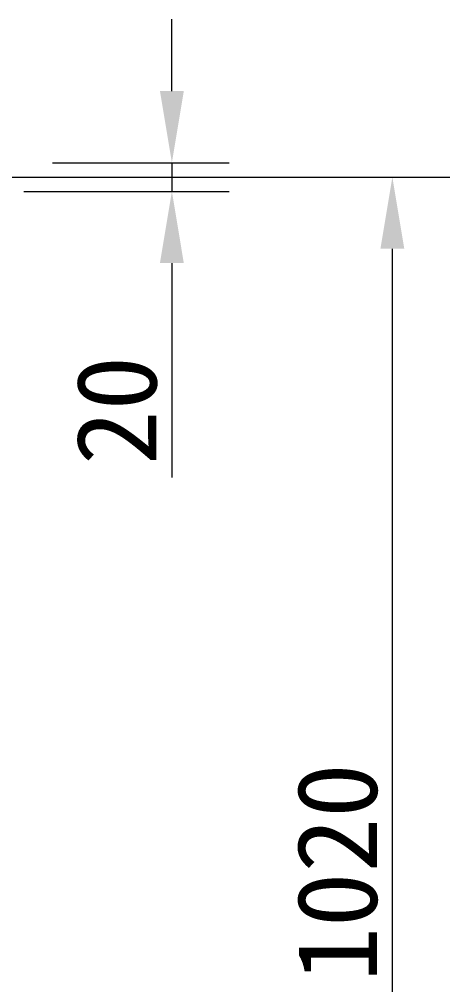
# Model space of a CAD drawing. Header units: millimetres. Extents: x 120 to 9117, y 110 to 4090.
# Drawn here: x 2952 to 3252, y 2464 to 3137 of the extents above; entities that cross this region are included whole.
import ezdxf

# ---------------------------------------------------------------- set-up
doc = ezdxf.new("R2010")
doc.units = ezdxf.units.MM
doc.header["$LTSCALE"] = 20
doc.layers.add('尺寸 (ISO)', color=7, linetype='Continuous', lineweight=18, true_color=0x008000)
doc.styles.add('最新国标', font='simfang.ttf')
doc.dimstyles.new('默认 (GB)', dxfattribs={"dimscale": 20, "dimtxt": 2.8, "dimasz": 2.5, "dimexe": 2, "dimexo": 1.5, "dimgap": 0.5, "dimtad": 1, "dimtoh": 1, "dimdsep": 46, "dimtxsty": '最新国标', "dimcen": 0.09, "dimdle": 10, "dimclrd": 256, "dimclre": 256, "dimclrt": 256, "dimaunit": 1, "dimadec": 3, "dimazin": 2, "dimtfac": 0.535714, "dimtdec": 3, "dimtmove": 0, "dimatfit": 3, "dimfxl": 0, "dimtolj": 1, "dimlwd": -1, "dimlwe": -1, "dimarcsym": 0})

# ---------------------------------------------------------------- blocks, each defined once
blk = doc.blocks.new('*D11')
at = {"layer": 'Defpoints', "color": 0, "transparency": 16777216}
for p in [(2945.28, 3037.01), (3058.57, 3037.01), (2925.28, 3017.01)]:
    blk.add_point(p, dxfattribs=at)
at = {"layer": '尺寸 (ISO)', "color": 116, "true_color": 0x00803f, "transparency": 16777216}
for p, q in [((3058.57, 3087.01), (3058.57, 3137.01)), ((2975.28, 3037.01), (3098.57, 3037.01)), ((3058.57, 3037.01), (3058.57, 3017.01)), ((2955.28, 3017.01), (3098.57, 3017.01)), ((3058.57, 2967.01), (3058.57, 2817.47))]:
    blk.add_line(p, q, dxfattribs=at)
for points in [[(3050.23, 3087.01), (3066.9, 3087.01), (3058.57, 3037.01)], [(3050.23, 2967.01), (3066.9, 2967.01), (3058.57, 3017.01)]]:
    blk.add_solid(points, dxfattribs=at)
at = {"layer": '尺寸 (ISO)', "transparency": 16777216, "insert": (3020.25, 2864.27), "char_height": 56, "attachment_point": 5, "rotation": 90, "style": '最新国标'}
blk.add_mtext('\\A1;20', dxfattribs=at)
blk = doc.blocks.new('_DotSmall')
at = {"color": 0, "linetype": 'ByBlock', "const_width": 0.5}
blk.add_lwpolyline([(-0.0625, 0, 1), (0.0625, 0, 1)], format="xyb", close=True, dxfattribs=at)
blk = doc.blocks.new('*D19')
at = {"layer": 'Defpoints', "color": 0, "transparency": 16777216}
for p in [(2463.78, 3027.01), (3212.36, 3027.01), (2460.78, 2007.01)]:
    blk.add_point(p, dxfattribs=at)
at = {"layer": '尺寸 (ISO)', "color": 116, "true_color": 0x00803f, "transparency": 16777216}
for p, q in [((2493.78, 3027.01), (3252.36, 3027.01)), ((3212.36, 2007.01), (3212.36, 2977.01)), ((2490.78, 2007.01), (3252.36, 2007.01))]:
    blk.add_line(p, q, dxfattribs=at)
blk.add_solid([(3204.02, 2977.01), (3220.69, 2977.01), (3212.36, 3027.01)], dxfattribs=at)
at = {"layer": '尺寸 (ISO)', "color": 116, "true_color": 0x00803f, "transparency": 16777216, "xscale": 50, "yscale": 50, "zscale": 50, "rotation": 270}
blk.add_blockref('_DotSmall', (3212.36, 2007.01), dxfattribs=at)
at = {"layer": '尺寸 (ISO)', "transparency": 16777216, "insert": (3174.04, 2542.11), "char_height": 56, "attachment_point": 5, "rotation": 90, "style": '最新国标'}
blk.add_mtext('\\A1;1020', dxfattribs=at)

msp = doc.modelspace()

# ---------------------------------------------------------------- dimensions: what is measured, and where the dimension line sits
at = {"layer": '尺寸 (ISO)', "color": 116, "true_color": 0x00803f}
for base, p1, p2, angle, override, picture, middle in [((3058.567, 3037.011), (2925.28, 3017.011), (2945.28, 3037.011), 270, {"dimgap": 0.5, "dimtoh": 0, "dimdec": 2, "dimtol": 0, "dimlim": 0, "dimtp": 0, "dimtm": 0, "dimtdec": 3, "dimtofl": 1, "dimatfit": 1}, '*D11', (3058.567, 2864.273)), ((3212.355, 3027.011), (2460.78, 2007.011), (2463.78, 3027.011), 90, {"dimgap": 0.5, "dimtoh": 0, "dimdec": 2, "dimblk1": 'DotSmall', "dimsah": 1, "dimdle": 0, "dimtol": 0, "dimlim": 0, "dimtp": 0, "dimtm": 0, "dimtdec": 3, "dimtofl": 0, "dimatfit": 1}, '*D19', (3212.355, 2542.113))]:
    dim = msp.add_linear_dim(base=base, p1=p1, p2=p2, angle=angle, dimstyle='默认 (GB)', override=override, dxfattribs=at)
    dim.commit()
    dim.dimension.update_dxf_attribs({"geometry": picture, "text_midpoint": middle, "dimtype": 160})

doc.saveas('drawing.dxf')
